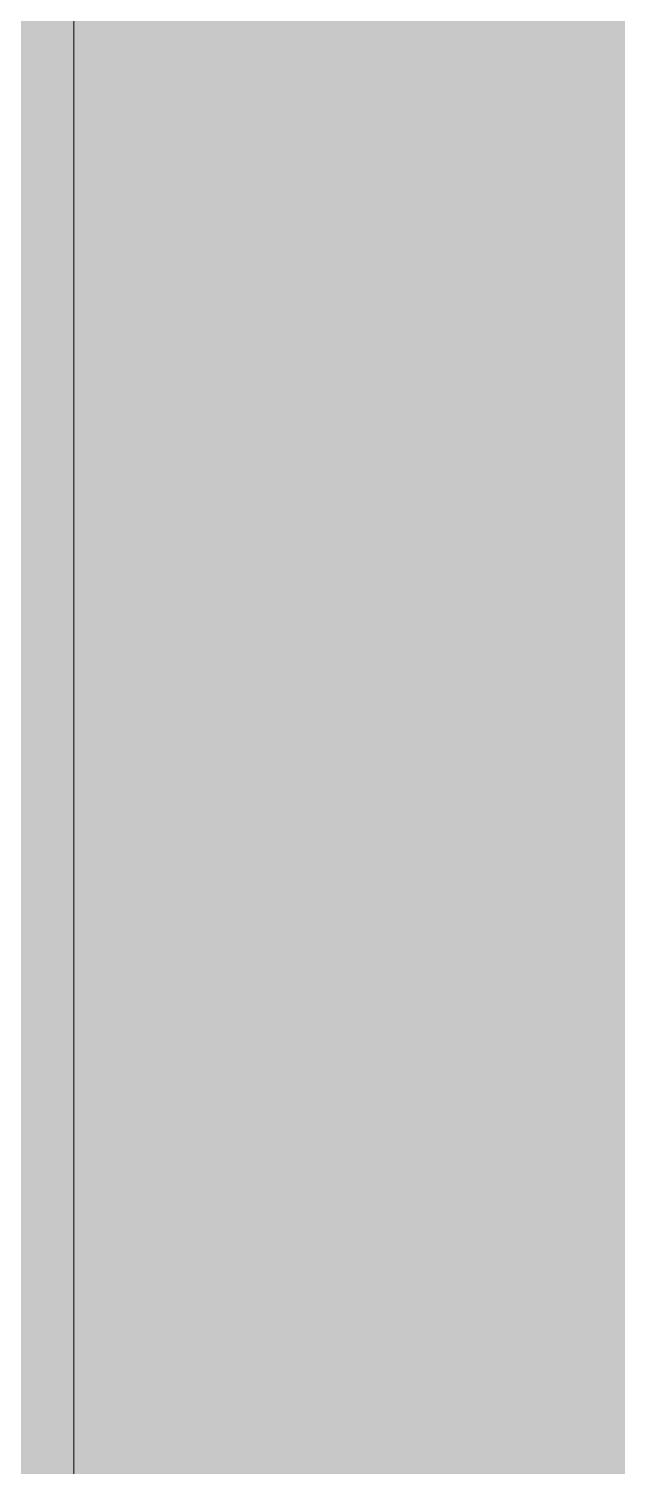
# Model space of a CAD drawing. Header units: metres. Extents: x -77.1 to 22, y -70.6 to -27.7.
# Drawn here: x -68.935 to -67.357, y -60.715 to -56.864 of the extents above; entities that cross this region are included whole.
import ezdxf

# ---------------------------------------------------------------- set-up
doc = ezdxf.new("R2010")
doc.units = ezdxf.units.M
doc.header["$MEASUREMENT"] = 0
doc.layers.add('LAJES.EST_Caneta_No__18', color=7, linetype='Continuous', lineweight=0, true_color=0xdfdfdf)
doc.layers.add('LAJES.EST_Caneta_No__241', color=7, linetype='Continuous', lineweight=13)
doc.layers.add('TERRENO.ARQ_Caneta_No__241', color=7, linetype='Continuous', lineweight=13)
doc.layers.add('TERRENO.ARQ', color=7, linetype='Continuous')

msp = doc.modelspace()

# ---------------------------------------------------------------- hatches: boundary and pattern name
at = {"layer": 'LAJES.EST_Caneta_No__18', "linetype": 'Continuous', "lineweight": 0, "true_color": 0xdfdfdf}
h = msp.add_hatch(dxfattribs=at)
h.set_pattern_fill('Piso_Externo__0007', color=254, style=0, pattern_type=2)
h.set_pattern_definition([(45, (0, 0.6), (-0.1909188, 0.1909188), [0, -0.18, 0, -0.27]), (110, (0.6, 0.6), (0.253717, 0.09234544), [0, -0.132, 0, -0.228])])
h.paths.add_polyline_path([(-76.514, -65.1016), (-73.814, -65.1016, -0.414214), (-75.814, -67.1016), (-66.814, -67.1016, -0.414214), (-68.814, -65.1016), (-68.814, -62.301), (-68.814, -45.4002, -0.414214), (-66.514, -43.1002), (-65.914, -43.1002), (-65.914, -42.3002), (-66.514, -42.3002), (-66.514, -38.2041), (-65.114, -38.2041), (-65.114, -36.7038), (-66.514, -36.7038), (-66.514, -32.5997), (-65.114, -32.5997), (-56.714, -32.5997), (-53.814, -32.5997), (-44.014, -32.5997), (-44.014, -42.3002), (-53.814, -42.3002), (-53.814, -47.1002), (-44.014, -47.1002), (-44.014, -50.8516), (-45.6136, -50.8516), (-45.6136, -52.3506), (-44.014, -52.3506), (-44.014, -60.3006), (-48.9163, -60.3006), (-48.9163, -61.1006), (-44.3609, -61.1006), (-44.3609, -67.1016), (-44.014, -67.1016), (-41.514, -67.1016), (-41.514, -28.1016), (-41.714, -28.1016), (-41.714, -60.3006), (-43.014, -60.3006), (-43.014, -30.0016), (-66.514, -30.0016), (-66.514, -28.1016), (-76.514, -28.1016)])
h.paths.add_polyline_path([(-73.814, -45.1016), (-76.314, -45.1016), (-76.314, -43.0892), (-75.7984, -43.0908, -0.414214), (-73.8139, -45.0876)], flags=0)
h.paths.add_polyline_path([(-73.814, -45.5846, -0.009328), (-73.814, -45.6604)], flags=0)
h.paths.add_polyline_path([(-52.814, -46.3002), (-52.814, -43.1002), (-44.014, -43.1002), (-44.014, -46.3002)], flags=0)
h.paths.add_polyline_path([(-67.714, -34.1), (-76.314, -34.1), (-76.314, -32.5997), (-67.714, -32.5997)], flags=0)
at = {"layer": 'TERRENO.ARQ', "linetype": 'Continuous', "lineweight": 0, "true_color": 0xc5d9be}
msp.add_hatch(color=9, dxfattribs=at).paths.add_polyline_path([(-68.814, -45.4002), (-68.814, -61.8006), (-68.814, -65.1016, 0.414214), (-66.814, -67.1016), (-56.514, -67.1016), (-56.514, -61.1006), (-67.314, -61.1006), (-67.314, -46.3002), (-65.914, -46.3002), (-65.914, -43.1002), (-66.514, -43.1002, 0.414214)])

# ---------------------------------------------------------------- linework, layer by layer
at = {"layer": 'LAJES.EST_Caneta_No__241', "color": 7, "linetype": 'Continuous', "lineweight": 13, "flags": 128}
msp.add_lwpolyline([(-43.014, -30.0016), (-66.514, -30.0016), (-66.514, -28.1016), (-76.514, -28.1016), (-76.514, -65.1016), (-73.814, -65.1016, -0.414214), (-75.814, -67.1016), (-66.814, -67.1016, -0.414214), (-68.814, -65.1016), (-68.814, -62.301), (-68.814, -45.4002, -0.414214), (-66.514, -43.1002), (-65.914, -43.1002), (-65.914, -42.3002), (-66.514, -42.3002), (-66.514, -38.2041), (-65.114, -38.2041), (-65.114, -36.7038), (-66.514, -36.7038), (-66.514, -32.5997), (-65.114, -32.5997), (-56.714, -32.5997), (-53.814, -32.5997)], format="xyb", dxfattribs=at)
at = {"layer": 'TERRENO.ARQ_Caneta_No__241', "color": 7, "linetype": 'Continuous', "lineweight": 13, "flags": 128}
msp.add_lwpolyline([(-68.814, -45.4002), (-68.814, -61.8006), (-68.814, -65.1016, 0.414214), (-66.814, -67.1016), (-56.514, -67.1016), (-56.514, -61.1006), (-67.314, -61.1006), (-67.314, -46.3002), (-65.914, -46.3002), (-65.914, -43.1002), (-66.514, -43.1002, 0.414214)], format="xyb", close=True, dxfattribs=at)

doc.saveas('drawing.dxf')
